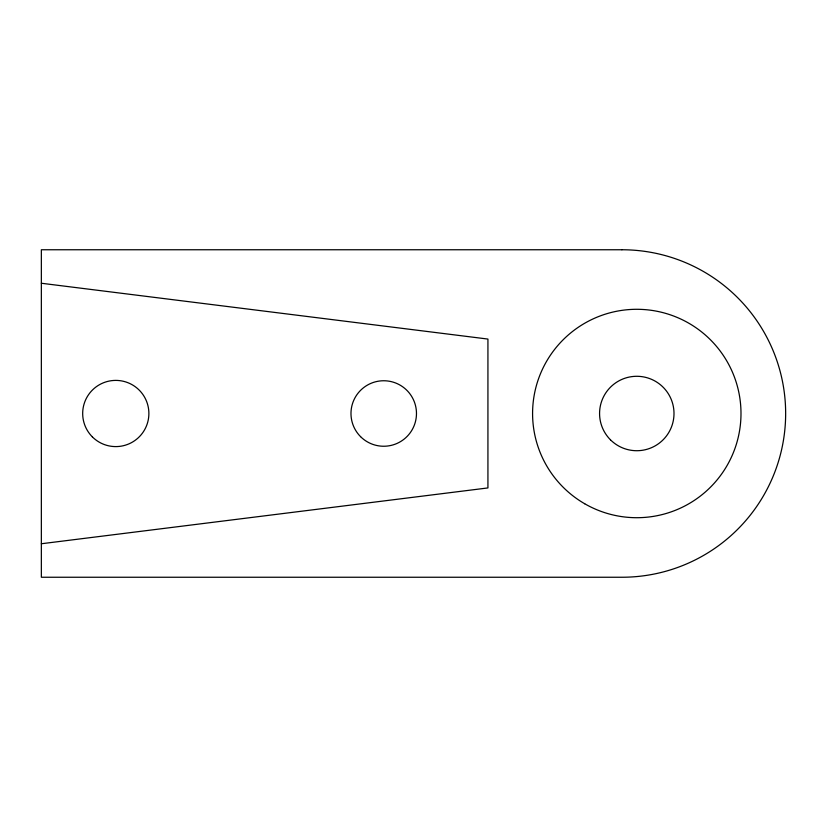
<?xml version="1.0" encoding="UTF-8"?>
<svg xmlns="http://www.w3.org/2000/svg" width="827" height="827" viewBox="0 0 827 827"><rect width="100%" height="100%" fill="white"/><g stroke="black" fill="none" stroke-linecap="round" stroke-linejoin="round"><path stroke-width="1.24" d="M41.35 543.752L487.93 487.93L487.93 339.07L41.35 283.248M621.904 249.754L41.35 249.754L41.35 577.246L621.904 577.246A163.746 163.746 0 0 0 785.65 413.5A163.746 163.746 0 0 0 621.904 249.754M610.471 439.819A37.215 37.215 0 0 0 672.733 423.135A37.215 37.215 0 0 0 627.155 377.557A37.215 37.215 0 0 0 610.471 439.819M92.376 436.904A33.101 33.101 0 0 0 147.754 422.07A33.101 33.101 0 0 0 107.21 381.526A33.101 33.101 0 0 0 92.376 436.904M360.572 436.656A32.749 32.749 0 0 0 415.361 421.977A32.749 32.749 0 0 0 375.251 381.867A32.749 32.749 0 0 0 360.572 436.656M584.689 503.746A104.202 104.202 0 0 0 740.992 413.5A104.202 104.202 0 0 0 584.689 323.254A104.202 104.202 0 0 0 584.689 503.746"/></g></svg>
